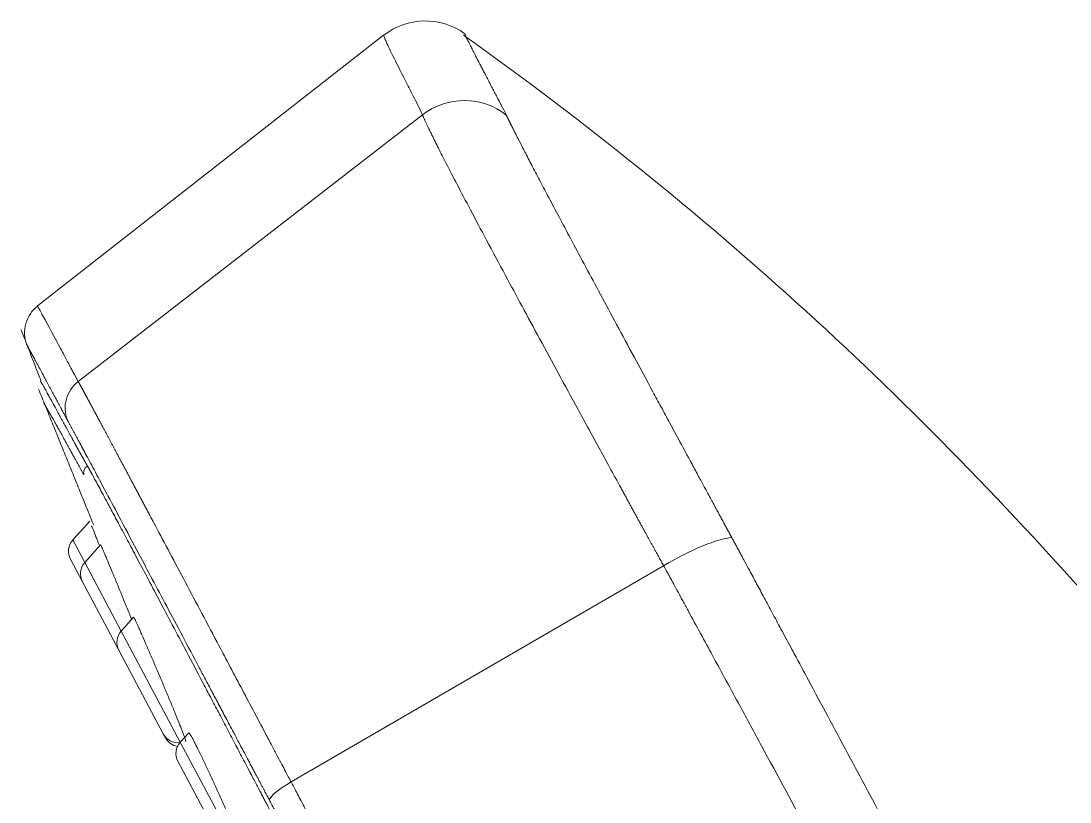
# Model space of a CAD drawing. Header units: millimetres. Extents: x 2433 to 4809, y -10272 to -6912.
# Drawn here: x 4260.26 to 4291.31, y -8369.96 to -8346.84 of the extents above; entities that cross this region are included whole.
import ezdxf

# ---------------------------------------------------------------- set-up
doc = ezdxf.new("R2010")
doc.units = ezdxf.units.MM

msp = doc.modelspace()

# ---------------------------------------------------------------- linework, layer by layer
at = {"linetype": 'Continuous', "lineweight": 18, "extrusion": (-1, -2.22045e-16, 0)}
for p, q in [((4260.743, -8355.274), (4270.994, -8347.265)), ((4261.792, -8362.206), (4262.293, -8361.65)), ((4262.147, -8362.874), (4262.616, -8362.352)), ((4262.077, -8363.443), (4261.722, -8362.775)), ((4263.155, -8365.471), (4262.077, -8363.443)), ((4263.225, -8364.902), (4263.593, -8364.494)), ((4264.47, -8367.943), (4263.155, -8365.471)), ((4264.532, -8368.06), (4264.47, -8367.943)), ((4265.222, -8367.914), (4264.974, -8368.19)), ((4266.218, -8371.231), (4264.904, -8368.759))]:
    msp.add_line(p, q, dxfattribs=at)
at = {"linetype": 'Continuous', "lineweight": 13, "extrusion": (-1, -2.22045e-16, 0)}
for p, q in [((4261.953, -8357.514), (4272.14, -8349.617)), ((4261.792, -8362.206), (4262.147, -8362.874)), ((4262.147, -8362.874), (4263.225, -8364.902)), ((4268.254, -8369.369), (4279.283, -8362.97)), ((4263.225, -8364.902), (4264.974, -8368.19)), ((4264.974, -8368.19), (4266.729, -8371.492))]:
    msp.add_line(p, q, dxfattribs=at)
at = {"linetype": 'Continuous', "lineweight": 18}
msp.add_arc((4272.226, -8348.841), 2, 54.2326, 128, dxfattribs=at)
at = {"linetype": 'Continuous', "lineweight": 13}
for centre, major_axis, ratio, start_param, end_param in [((4273.351, -8351.155), (1.842, 0.778), 0.976826, 0.485615, 1.832482), ((4262.559, -8358.283), (0.876, 0.483), 0.977828, 1.730448, 3.017588), ((4262.31, -8360.203), (0.172, 0.102), 0.978666, 1.505101, 2.990711), ((4279.783, -8363.172), (1.749, 0.97), 0.212925, 0.415522, 1.741535), ((4268.504, -8369.47), (0.884, 0.467), 0.209456, 1.745925, 3.030665)]:
    msp.add_ellipse(centre, major_axis=major_axis, ratio=ratio, start_param=start_param, end_param=end_param, dxfattribs=at)
at = {"linetype": 'Continuous', "lineweight": 18}
for centre, major_axis, start_param, end_param in [((4261.132, -8358.109), (-0.176, -0.094), 5.873381, 6.157569), ((4262.163, -8362.541), (0.441, 0.235), 1.919862, 3.141593), ((4262.518, -8363.208), (0.441, 0.235), 1.919862, 3.141593), ((4263.597, -8365.237), (0.441, 0.235), 1.919862, 3.141593), ((4264.911, -8367.709), (-0.441, -0.235), 0, 1.178817), ((4264.973, -8367.825), (-0.441, -0.235), 0, 0.914084), ((4265.345, -8368.525), (0.441, 0.235), 1.919862, 3.141593)]:
    msp.add_ellipse(centre, major_axis=major_axis, ratio=0.999988, start_param=start_param, end_param=end_param, dxfattribs=at)
for points, knots in [([(4272.14, -8349.617), (4272.055, -8349.415), (4271.958, -8349.237), (4271.784, -8348.901), (4271.705, -8348.743), (4271.484, -8348.307), (4271.362, -8348.064), (4271.17, -8347.672), (4271.099, -8347.523), (4271.032, -8347.372), (4271.016, -8347.333), (4270.997, -8347.28), (4270.994, -8347.265), (4270.994, -8347.265)], [0, 0, 0, 0, 0.124974, 0.124974, 0.249948, 0.249948, 0.499896, 0.499896, 0.749845, 0.749845, 0.874819, 0.874819, 1, 1, 1, 1]), ([(4351.896, -8542.883), (4351.804, -8541.34), (4351.504, -8536.774), (4350.937, -8530.085), (4350.274, -8523.275), (4349.693, -8517.938), (4349.094, -8512.855), (4348.395, -8507.371), (4347.522, -8501.044), (4346.29, -8492.875), (4344.44, -8482.501), (4341.725, -8470.228), (4338.385, -8457.666), (4334.088, -8443.868), (4328.888, -8429.645), (4322.851, -8415.515), (4318.055, -8405.589), (4314.657, -8399.04), (4312.234, -8394.53), (4309.06, -8388.864), (4304.769, -8381.633), (4299.373, -8373.094), (4292.263, -8364.069), (4283.581, -8355.158), (4276.915, -8349.793), (4273.359, -8347.262)], [0, 0, 0, 0, 0.021404, 0.063354, 0.09294, 0.116141, 0.137692, 0.163801, 0.192684, 0.226123, 0.278193, 0.338556, 0.40011, 0.458112, 0.538598, 0.609671, 0.67079, 0.691177, 0.711824, 0.741678, 0.781095, 0.828257, 0.88141, 0.939887, 1, 1, 1, 1]), ([(4260.748, -8355.283), (4260.665, -8355.348), (4260.522, -8355.5), (4260.384, -8355.795), (4260.348, -8356.118), (4260.391, -8356.322), (4260.428, -8356.421)], [0, 0, 0, 0, 0.243626, 0.500001, 0.756375, 1, 1, 1, 1]), ([(4260.833, -8357.504), (4260.833, -8357.504), (4260.833, -8357.504), (4260.833, -8357.504), (4260.834, -8357.505), (4260.835, -8357.506), (4260.835, -8357.507), (4260.836, -8357.508), (4260.837, -8357.51), (4260.839, -8357.512), (4260.841, -8357.515), (4260.844, -8357.52), (4260.847, -8357.524), (4260.85, -8357.53), (4260.855, -8357.538), (4260.861, -8357.549), (4260.87, -8357.562), (4260.879, -8357.578), (4260.89, -8357.596), (4260.901, -8357.616), (4260.917, -8357.644), (4260.94, -8357.684), (4260.972, -8357.74), (4261.005, -8357.8), (4261.038, -8357.86), (4261.069, -8357.915), (4261.105, -8357.979), (4261.159, -8358.077), (4261.242, -8358.228), (4261.365, -8358.453), (4261.476, -8358.656), (4261.557, -8358.804), (4261.594, -8358.873), (4261.633, -8358.945), (4261.675, -8359.021), (4261.718, -8359.102), (4261.752, -8359.163), (4261.775, -8359.206), (4261.788, -8359.23), (4261.804, -8359.26), (4261.823, -8359.295), (4261.845, -8359.336), (4261.871, -8359.383), (4261.894, -8359.426), (4261.915, -8359.464), (4261.931, -8359.493), (4261.946, -8359.521), (4261.961, -8359.548), (4261.976, -8359.575), (4261.991, -8359.602), (4262.006, -8359.627), (4262.02, -8359.652), (4262.033, -8359.676), (4262.042, -8359.692), (4262.047, -8359.699)], [0, 0, 0, 0, 0.007736, 0.015437, 0.023238, 0.031267, 0.038734, 0.046396, 0.054313, 0.062535, 0.073511, 0.085198, 0.097662, 0.110945, 0.125071, 0.144007, 0.164841, 0.1876, 0.206876, 0.227712, 0.250115, 0.286991, 0.328642, 0.375075, 0.403274, 0.433491, 0.465731, 0.49999, 0.572957, 0.656291, 0.749978, 0.769412, 0.789404, 0.809957, 0.831069, 0.852741, 0.874976, 0.879733, 0.885874, 0.893402, 0.902322, 0.912639, 0.924356, 0.937479, 0.944641, 0.951603, 0.958362, 0.96492, 0.971275, 0.977427, 0.983376, 0.989121, 0.994662, 1, 1, 1, 1]), ([(4262.047, -8359.699), (4262.049, -8359.703), (4262.053, -8359.711), (4262.06, -8359.723), (4262.067, -8359.735), (4262.074, -8359.747), (4262.081, -8359.759), (4262.088, -8359.772), (4262.095, -8359.785), (4262.103, -8359.798), (4262.11, -8359.811), (4262.118, -8359.825), (4262.126, -8359.839), (4262.134, -8359.853), (4262.142, -8359.867), (4262.15, -8359.881), (4262.158, -8359.896), (4262.167, -8359.911), (4262.175, -8359.926), (4262.184, -8359.942), (4262.193, -8359.958), (4262.201, -8359.973), (4262.21, -8359.99), (4262.22, -8360.006), (4262.229, -8360.023), (4262.238, -8360.039), (4262.248, -8360.057), (4262.257, -8360.074), (4262.267, -8360.091), (4262.277, -8360.109), (4262.287, -8360.127), (4262.297, -8360.146), (4262.307, -8360.164), (4262.317, -8360.183), (4262.328, -8360.202), (4262.338, -8360.221), (4262.374, -8360.286), (4262.439, -8360.405), (4262.541, -8360.592), (4262.656, -8360.805), (4262.8, -8361.073), (4262.979, -8361.406), (4263.198, -8361.817), (4263.446, -8362.281), (4263.722, -8362.8), (4264.037, -8363.393), (4264.392, -8364.063), (4264.789, -8364.814), (4265.22, -8365.629), (4265.596, -8366.342), (4265.904, -8366.926), (4266.134, -8367.363), (4266.373, -8367.818), (4266.573, -8368.199), (4266.733, -8368.503), (4266.852, -8368.728), (4266.98, -8368.971), (4267.096, -8369.193), (4267.196, -8369.383), (4267.274, -8369.532), (4267.346, -8369.67), (4267.413, -8369.796), (4267.472, -8369.91), (4267.526, -8370.012), (4267.574, -8370.103), (4267.603, -8370.159), (4267.617, -8370.186)], [0, 0, 0, 0, 0.003523, 0.007049, 0.010578, 0.01411, 0.017644, 0.021182, 0.024722, 0.028266, 0.031812, 0.035361, 0.038912, 0.042467, 0.046024, 0.049585, 0.053148, 0.056714, 0.060283, 0.063854, 0.067429, 0.071006, 0.074586, 0.078169, 0.081755, 0.085343, 0.088935, 0.092529, 0.096126, 0.099726, 0.103328, 0.106934, 0.110542, 0.114153, 0.117767, 0.121383, 0.125002, 0.153922, 0.184318, 0.216194, 0.24955, 0.295612, 0.343612, 0.393557, 0.445458, 0.499324, 0.559236, 0.620837, 0.684154, 0.749218, 0.779294, 0.810132, 0.841736, 0.874108, 0.888254, 0.903457, 0.919717, 0.937033, 0.947649, 0.957481, 0.966527, 0.97479, 0.982268, 0.988963, 0.994873, 1, 1, 1, 1]), ([(4262.346, -8361.784), (4262.347, -8361.787), (4262.348, -8361.79), (4262.369, -8361.841), (4262.392, -8361.899), (4262.427, -8361.986), (4262.434, -8362.004), (4262.449, -8362.041), (4262.456, -8362.06), (4262.48, -8362.12), (4262.497, -8362.162), (4262.536, -8362.258), (4262.558, -8362.313), (4262.581, -8362.371)], [0, 0, 0, 0, 0.024811, 0.024811, 0.400715, 0.400715, 0.494691, 0.494691, 0.588667, 0.588667, 0.776619, 0.776619, 1, 1, 1, 1]), ([(4262.616, -8362.352), (4262.617, -8362.35), (4262.623, -8362.361), (4262.639, -8362.394), (4262.646, -8362.409), (4262.655, -8362.43), (4262.657, -8362.435), (4262.662, -8362.444), (4262.664, -8362.449), (4262.671, -8362.465), (4262.675, -8362.476), (4262.701, -8362.534), (4262.725, -8362.591), (4262.761, -8362.676), (4262.768, -8362.693), (4262.784, -8362.73), (4262.792, -8362.749), (4262.817, -8362.808), (4262.834, -8362.849), (4262.888, -8362.98), (4262.928, -8363.074), (4262.981, -8363.204), (4262.992, -8363.23), (4263.014, -8363.283), (4263.025, -8363.31), (4263.059, -8363.392), (4263.104, -8363.503), (4263.152, -8363.619), (4263.188, -8363.708), (4263.2, -8363.738), (4263.219, -8363.783), (4263.225, -8363.798), (4263.238, -8363.829), (4263.244, -8363.844), (4263.3, -8363.981), (4263.35, -8364.103), (4263.425, -8364.289), (4263.45, -8364.351), (4263.488, -8364.444), (4263.501, -8364.475), (4263.521, -8364.524), (4263.529, -8364.543), (4263.536, -8364.562)], [0, 0, 0, 0, 0.112334, 0.112334, 0.168501, 0.168501, 0.182543, 0.182543, 0.196585, 0.196585, 0.224669, 0.224669, 0.337003, 0.337003, 0.365086, 0.365086, 0.39317, 0.39317, 0.449337, 0.449337, 0.561671, 0.561671, 0.589755, 0.589755, 0.617839, 0.617839, 0.674006, 0.730173, 0.730173, 0.758256, 0.758256, 0.772298, 0.772298, 0.78634, 0.78634, 0.898674, 0.898674, 0.954841, 0.954841, 0.982925, 0.982925, 1, 1, 1, 1]), ([(4263.593, -8364.494), (4263.594, -8364.491), (4263.601, -8364.501), (4263.624, -8364.543), (4263.64, -8364.575), (4263.671, -8364.643), (4263.683, -8364.668), (4263.708, -8364.723), (4263.736, -8364.783), (4263.767, -8364.854), (4263.792, -8364.911), (4263.801, -8364.93), (4263.819, -8364.971), (4263.828, -8364.992), (4263.874, -8365.097), (4263.914, -8365.189), (4263.968, -8365.314), (4263.979, -8365.339), (4264.002, -8365.391), (4264.013, -8365.418), (4264.048, -8365.498), (4264.071, -8365.552), (4264.142, -8365.718), (4264.192, -8365.833), (4264.255, -8365.982), (4264.268, -8366.012), (4264.293, -8366.072), (4264.306, -8366.102), (4264.344, -8366.192), (4264.395, -8366.312), (4264.446, -8366.432), (4264.484, -8366.522), (4264.497, -8366.553), (4264.522, -8366.613), (4264.535, -8366.643), (4264.597, -8366.792), (4264.645, -8366.908), (4264.715, -8367.076), (4264.738, -8367.131), (4264.765, -8367.198), (4264.771, -8367.212), (4264.782, -8367.239), (4264.798, -8367.278), (4264.814, -8367.317), (4264.866, -8367.443), (4264.903, -8367.538), (4264.947, -8367.646), (4264.955, -8367.667), (4264.972, -8367.709), (4264.98, -8367.729), (4265.003, -8367.788), (4265.031, -8367.861), (4265.055, -8367.924), (4265.077, -8367.983), (4265.087, -8368.009), (4265.113, -8368.081), (4265.125, -8368.118), (4265.136, -8368.155), (4265.138, -8368.164), (4265.14, -8368.174), (4265.14, -8368.177), (4265.14, -8368.18), (4265.139, -8368.181), (4265.139, -8368.182)], [0, 0, 0, 0, 0.0625, 0.0625, 0.125, 0.125, 0.15625, 0.15625, 0.1875, 0.21875, 0.21875, 0.234375, 0.234375, 0.25, 0.25, 0.3125, 0.3125, 0.328125, 0.328125, 0.34375, 0.34375, 0.375, 0.375, 0.4375, 0.4375, 0.453125, 0.453125, 0.46875, 0.46875, 0.5, 0.53125, 0.53125, 0.546875, 0.546875, 0.5625, 0.5625, 0.625, 0.625, 0.65625, 0.65625, 0.664063, 0.664063, 0.671875, 0.6875, 0.6875, 0.75, 0.75, 0.765625, 0.765625, 0.78125, 0.78125, 0.8125, 0.84375, 0.84375, 0.875, 0.875, 0.9375, 0.9375, 0.96875, 0.96875, 0.984375, 0.984375, 1, 1, 1, 1]), ([(4265.222, -8367.914), (4265.225, -8367.91), (4265.234, -8367.917), (4265.254, -8367.945), (4265.262, -8367.957), (4265.276, -8367.979), (4265.281, -8367.987), (4265.292, -8368.005), (4265.297, -8368.015), (4265.327, -8368.067), (4265.355, -8368.119), (4265.403, -8368.212), (4265.42, -8368.245), (4265.448, -8368.299), (4265.457, -8368.318), (4265.477, -8368.356), (4265.487, -8368.376), (4265.537, -8368.477), (4265.58, -8368.565), (4265.638, -8368.685), (4265.649, -8368.71), (4265.673, -8368.76), (4265.686, -8368.785), (4265.722, -8368.862), (4265.747, -8368.915), (4265.823, -8369.075), (4265.874, -8369.187), (4265.934, -8369.317), (4265.941, -8369.331), (4265.954, -8369.36), (4265.974, -8369.404), (4265.994, -8369.447), (4266.034, -8369.535), (4266.087, -8369.652), (4266.14, -8369.769), (4266.179, -8369.857), (4266.192, -8369.886), (4266.218, -8369.945), (4266.231, -8369.975), (4266.295, -8370.12), (4266.344, -8370.232), (4266.403, -8370.369), (4266.415, -8370.396), (4266.438, -8370.45), (4266.449, -8370.477), (4266.483, -8370.556), (4266.504, -8370.607), (4266.566, -8370.755), (4266.604, -8370.847), (4266.642, -8370.943), (4266.646, -8370.954), (4266.654, -8370.974), (4266.658, -8370.985), (4266.67, -8371.015), (4266.678, -8371.035), (4266.7, -8371.092), (4266.728, -8371.164), (4266.75, -8371.226), (4266.765, -8371.269), (4266.77, -8371.282), (4266.779, -8371.309), (4266.783, -8371.321), (4266.802, -8371.38), (4266.813, -8371.416), (4266.82, -8371.452), (4266.821, -8371.462), (4266.821, -8371.472), (4266.82, -8371.474), (4266.819, -8371.478), (4266.818, -8371.479), (4266.816, -8371.48)], [0, 0, 0, 0, 0.0625, 0.0625, 0.09375, 0.09375, 0.109375, 0.109375, 0.125, 0.125, 0.1875, 0.1875, 0.21875, 0.21875, 0.234375, 0.234375, 0.25, 0.25, 0.3125, 0.3125, 0.328125, 0.328125, 0.34375, 0.34375, 0.375, 0.375, 0.4375, 0.4375, 0.445312, 0.445312, 0.453125, 0.46875, 0.46875, 0.5, 0.53125, 0.53125, 0.546875, 0.546875, 0.5625, 0.5625, 0.625, 0.625, 0.640625, 0.640625, 0.65625, 0.65625, 0.6875, 0.6875, 0.75, 0.75, 0.757812, 0.757812, 0.765625, 0.765625, 0.78125, 0.78125, 0.8125, 0.84375, 0.84375, 0.859375, 0.859375, 0.875, 0.875, 0.9375, 0.9375, 0.96875, 0.96875, 0.984375, 0.984375, 1, 1, 1, 1])]:
    msp.add_open_spline(points, degree=3, knots=knots, dxfattribs=at)
at = {"linetype": 'Continuous', "lineweight": 13}
for points, knots in [([(4273.395, -8347.218), (4273.395, -8347.218), (4273.395, -8347.218), (4273.394, -8347.218), (4273.394, -8347.219), (4273.395, -8347.219), (4273.395, -8347.22), (4273.395, -8347.221), (4273.396, -8347.222), (4273.396, -8347.224), (4273.397, -8347.226), (4273.397, -8347.228), (4273.399, -8347.231), (4273.4, -8347.236), (4273.403, -8347.243), (4273.407, -8347.252), (4273.412, -8347.263), (4273.418, -8347.277), (4273.426, -8347.294), (4273.435, -8347.314), (4273.446, -8347.336), (4273.457, -8347.359), (4273.473, -8347.391), (4273.496, -8347.437), (4273.528, -8347.501), (4273.561, -8347.568), (4273.595, -8347.635), (4273.627, -8347.697), (4273.662, -8347.767), (4273.704, -8347.848), (4273.753, -8347.944), (4273.81, -8348.055), (4273.872, -8348.174), (4273.938, -8348.302), (4274.008, -8348.436), (4274.07, -8348.556), (4274.12, -8348.652), (4274.154, -8348.719), (4274.189, -8348.787), (4274.224, -8348.855), (4274.26, -8348.923), (4274.295, -8348.991), (4274.326, -8349.05), (4274.354, -8349.102), (4274.378, -8349.148), (4274.407, -8349.201), (4274.439, -8349.26), (4274.469, -8349.317), (4274.495, -8349.367), (4274.516, -8349.405), (4274.534, -8349.44), (4274.551, -8349.474), (4274.57, -8349.511), (4274.589, -8349.55), (4274.608, -8349.589), (4274.62, -8349.614), (4274.626, -8349.627)], [0, 0, 0, 0, 0.005154, 0.010259, 0.01537, 0.02054, 0.025821, 0.03126, 0.037133, 0.043165, 0.049388, 0.055831, 0.062519, 0.077411, 0.093778, 0.108713, 0.125036, 0.14378, 0.164609, 0.18754, 0.206701, 0.22753, 0.250031, 0.286715, 0.32838, 0.375026, 0.403154, 0.433363, 0.465655, 0.500027, 0.538791, 0.580457, 0.625019, 0.66414, 0.705807, 0.750018, 0.768609, 0.786962, 0.805071, 0.822933, 0.840543, 0.857897, 0.874993, 0.884766, 0.895899, 0.908393, 0.922252, 0.937479, 0.946807, 0.955126, 0.962436, 0.968733, 0.977002, 0.98497, 0.992636, 1, 1, 1, 1]), ([(4279.283, -8362.97), (4279.272, -8362.951), (4279.249, -8362.91), (4279.216, -8362.849), (4279.181, -8362.786), (4279.145, -8362.72), (4279.108, -8362.653), (4279.07, -8362.584), (4279.031, -8362.513), (4278.99, -8362.44), (4278.949, -8362.365), (4278.907, -8362.288), (4278.864, -8362.21), (4278.819, -8362.129), (4278.774, -8362.047), (4278.728, -8361.962), (4278.681, -8361.876), (4278.632, -8361.788), (4278.583, -8361.698), (4278.533, -8361.606), (4278.481, -8361.513), (4278.429, -8361.418), (4278.376, -8361.32), (4278.322, -8361.222), (4278.267, -8361.121), (4278.211, -8361.019), (4278.154, -8360.914), (4278.096, -8360.809), (4278.037, -8360.701), (4277.884, -8360.421), (4277.644, -8359.983), (4277.327, -8359.403), (4277.031, -8358.859), (4276.642, -8358.146), (4276.165, -8357.269), (4275.611, -8356.248), (4275.087, -8355.278), (4274.556, -8354.292), (4274.041, -8353.331), (4273.565, -8352.436), (4273.169, -8351.683), (4272.902, -8351.168), (4272.726, -8350.825), (4272.616, -8350.607), (4272.514, -8350.404), (4272.443, -8350.26), (4272.397, -8350.165), (4272.371, -8350.113), (4272.347, -8350.063), (4272.324, -8350.015), (4272.302, -8349.97), (4272.282, -8349.926), (4272.262, -8349.885), (4272.243, -8349.845), (4272.226, -8349.808), (4272.209, -8349.772), (4272.194, -8349.738), (4272.179, -8349.705), (4272.165, -8349.675), (4272.153, -8349.645), (4272.144, -8349.627), (4272.14, -8349.617)], [0, 0, 0, 0, 0.003068, 0.00624, 0.009516, 0.012894, 0.016377, 0.019962, 0.023651, 0.027444, 0.031339, 0.035339, 0.039441, 0.043647, 0.047957, 0.05237, 0.056886, 0.061506, 0.066229, 0.071055, 0.075985, 0.081018, 0.086155, 0.091395, 0.096738, 0.102185, 0.107735, 0.113388, 0.119145, 0.125005, 0.158433, 0.19033, 0.220699, 0.249539, 0.311926, 0.374349, 0.436811, 0.499312, 0.577037, 0.650519, 0.719758, 0.784758, 0.811784, 0.838677, 0.865437, 0.892062, 0.900283, 0.908358, 0.916286, 0.924068, 0.931703, 0.939192, 0.946534, 0.95373, 0.96078, 0.967683, 0.974439, 0.981049, 0.987512, 0.993829, 1, 1, 1, 1]), ([(4274.626, -8349.627), (4274.628, -8349.631), (4274.633, -8349.641), (4274.64, -8349.656), (4274.647, -8349.672), (4274.655, -8349.688), (4274.663, -8349.704), (4274.671, -8349.721), (4274.679, -8349.738), (4274.688, -8349.756), (4274.697, -8349.774), (4274.706, -8349.793), (4274.715, -8349.812), (4274.725, -8349.832), (4274.735, -8349.852), (4274.746, -8349.873), (4274.756, -8349.895), (4274.767, -8349.917), (4274.779, -8349.94), (4274.79, -8349.963), (4274.802, -8349.987), (4274.814, -8350.011), (4274.827, -8350.037), (4274.84, -8350.062), (4274.853, -8350.089), (4274.867, -8350.116), (4274.881, -8350.144), (4274.896, -8350.172), (4274.91, -8350.201), (4274.925, -8350.231), (4274.941, -8350.262), (4274.957, -8350.293), (4274.973, -8350.325), (4274.99, -8350.358), (4275.007, -8350.391), (4275.025, -8350.426), (4275.065, -8350.504), (4275.129, -8350.63), (4275.223, -8350.813), (4275.324, -8351.007), (4275.431, -8351.213), (4275.546, -8351.432), (4275.706, -8351.737), (4275.927, -8352.156), (4276.229, -8352.723), (4276.579, -8353.379), (4276.974, -8354.119), (4277.413, -8354.938), (4277.891, -8355.826), (4278.409, -8356.788), (4278.852, -8357.61), (4279.21, -8358.272), (4279.476, -8358.765), (4279.775, -8359.318), (4280.052, -8359.831), (4280.285, -8360.262), (4280.45, -8360.567), (4280.581, -8360.81), (4280.683, -8360.997), (4280.765, -8361.149), (4280.839, -8361.286), (4280.911, -8361.418), (4280.981, -8361.547), (4281.049, -8361.672), (4281.114, -8361.794), (4281.178, -8361.911), (4281.24, -8362.024), (4281.28, -8362.098), (4281.3, -8362.134)], [0, 0, 0, 0, 0.003272, 0.006593, 0.009963, 0.013383, 0.016851, 0.020369, 0.023936, 0.027552, 0.031218, 0.034932, 0.038696, 0.042509, 0.046371, 0.050282, 0.054243, 0.058253, 0.062312, 0.06642, 0.070577, 0.074784, 0.079039, 0.083344, 0.087699, 0.092102, 0.096555, 0.101056, 0.105608, 0.110208, 0.114857, 0.119556, 0.124304, 0.129101, 0.133947, 0.138842, 0.143787, 0.166938, 0.190329, 0.213957, 0.237823, 0.261924, 0.286259, 0.334266, 0.386018, 0.441496, 0.500683, 0.560583, 0.62218, 0.685473, 0.750459, 0.777044, 0.806669, 0.839324, 0.875001, 0.896105, 0.913517, 0.927244, 0.93729, 0.94519, 0.952856, 0.960289, 0.967489, 0.974456, 0.981191, 0.987693, 0.993962, 1, 1, 1, 1]), ([(4260.743, -8355.274), (4260.743, -8355.274), (4260.77, -8355.32), (4260.873, -8355.507), (4260.949, -8355.647), (4261.151, -8356.021), (4261.277, -8356.255), (4261.502, -8356.675), (4261.584, -8356.827), (4261.759, -8357.153), (4261.851, -8357.329), (4261.953, -8357.514)], [0, 0, 0, 0, 0.25, 0.25, 0.5, 0.5, 0.75, 0.75, 0.875, 0.875, 1, 1, 1, 1]), ([(4261.631, -8358.656), (4261.626, -8358.646), (4261.614, -8358.624), (4261.596, -8358.591), (4261.576, -8358.555), (4261.555, -8358.516), (4261.532, -8358.473), (4261.509, -8358.429), (4261.488, -8358.39), (4261.469, -8358.355), (4261.453, -8358.324), (4261.435, -8358.29), (4261.415, -8358.254), (4261.394, -8358.215), (4261.373, -8358.174), (4261.339, -8358.112), (4261.296, -8358.031), (4261.244, -8357.935), (4261.196, -8357.844), (4261.15, -8357.759), (4261.063, -8357.598), (4260.95, -8357.387), (4260.827, -8357.157), (4260.731, -8356.978), (4260.656, -8356.84), (4260.604, -8356.742), (4260.567, -8356.674), (4260.541, -8356.627), (4260.52, -8356.588), (4260.5, -8356.552), (4260.483, -8356.52), (4260.468, -8356.494), (4260.458, -8356.474), (4260.45, -8356.46), (4260.443, -8356.448), (4260.438, -8356.44), (4260.434, -8356.433), (4260.432, -8356.428), (4260.43, -8356.424), (4260.428, -8356.421), (4260.426, -8356.419), (4260.425, -8356.417), (4260.424, -8356.415), (4260.423, -8356.414), (4260.423, -8356.413), (4260.423, -8356.413), (4260.423, -8356.413), (4260.422, -8356.412), (4260.422, -8356.412), (4260.422, -8356.412), (4260.422, -8356.413)], [0, 0, 0, 0, 0.006952, 0.01448, 0.022582, 0.031258, 0.041685, 0.052102, 0.062508, 0.069339, 0.07687, 0.0851, 0.094028, 0.103653, 0.113975, 0.124991, 0.151378, 0.177067, 0.202056, 0.226345, 0.249933, 0.344071, 0.427402, 0.49992, 0.566737, 0.624911, 0.660638, 0.693384, 0.723145, 0.749926, 0.783269, 0.812441, 0.835781, 0.85662, 0.874959, 0.891533, 0.906219, 0.91771, 0.928127, 0.937479, 0.949279, 0.959677, 0.968739, 0.974293, 0.979481, 0.98437, 0.98845, 0.992348, 0.996163, 1, 1, 1, 1]), ([(4261.953, -8357.514), (4261.956, -8357.518), (4261.96, -8357.527), (4261.967, -8357.539), (4261.974, -8357.552), (4261.982, -8357.566), (4261.989, -8357.579), (4261.997, -8357.593), (4262.004, -8357.607), (4262.012, -8357.622), (4262.02, -8357.637), (4262.029, -8357.652), (4262.037, -8357.667), (4262.046, -8357.683), (4262.054, -8357.699), (4262.063, -8357.715), (4262.072, -8357.732), (4262.081, -8357.749), (4262.091, -8357.766), (4262.1, -8357.784), (4262.11, -8357.802), (4262.12, -8357.82), (4262.13, -8357.839), (4262.14, -8357.858), (4262.151, -8357.877), (4262.161, -8357.896), (4262.172, -8357.916), (4262.183, -8357.937), (4262.194, -8357.957), (4262.206, -8357.978), (4262.217, -8358), (4262.229, -8358.021), (4262.241, -8358.044), (4262.253, -8358.066), (4262.265, -8358.089), (4262.278, -8358.112), (4262.29, -8358.136), (4262.303, -8358.159), (4262.316, -8358.184), (4262.33, -8358.208), (4262.343, -8358.234), (4262.357, -8358.259), (4262.371, -8358.285), (4262.385, -8358.311), (4262.399, -8358.338), (4262.413, -8358.365), (4262.428, -8358.392), (4262.443, -8358.42), (4262.458, -8358.448), (4262.474, -8358.477), (4262.489, -8358.506), (4262.505, -8358.535), (4262.521, -8358.565), (4262.537, -8358.595), (4262.553, -8358.626), (4262.57, -8358.657), (4262.587, -8358.689), (4262.604, -8358.721), (4262.621, -8358.753), (4262.639, -8358.786), (4262.657, -8358.819), (4262.675, -8358.853), (4262.693, -8358.887), (4262.711, -8358.921), (4262.73, -8358.956), (4262.749, -8358.992), (4262.768, -8359.028), (4262.788, -8359.064), (4262.807, -8359.101), (4262.827, -8359.138), (4262.847, -8359.176), (4262.868, -8359.214), (4262.888, -8359.253), (4262.909, -8359.292), (4262.93, -8359.331), (4262.952, -8359.372), (4262.973, -8359.412), (4262.995, -8359.453), (4263.017, -8359.495), (4263.04, -8359.537), (4263.062, -8359.579), (4263.085, -8359.622), (4263.108, -8359.665), (4263.132, -8359.709), (4263.155, -8359.754), (4263.179, -8359.799), (4263.203, -8359.844), (4263.228, -8359.89), (4263.253, -8359.936), (4263.278, -8359.983), (4263.303, -8360.03), (4263.328, -8360.078), (4263.354, -8360.127), (4263.38, -8360.176), (4263.406, -8360.225), (4263.433, -8360.275), (4263.46, -8360.325), (4263.487, -8360.376), (4263.514, -8360.428), (4263.542, -8360.48), (4263.57, -8360.532), (4263.598, -8360.585), (4263.627, -8360.639), (4263.655, -8360.693), (4263.684, -8360.748), (4263.714, -8360.803), (4263.743, -8360.859), (4263.773, -8360.915), (4263.803, -8360.972), (4263.834, -8361.029), (4263.865, -8361.087), (4263.896, -8361.145), (4263.927, -8361.204), (4263.959, -8361.263), (4263.99, -8361.323), (4264.023, -8361.384), (4264.055, -8361.445), (4264.088, -8361.507), (4264.121, -8361.569), (4264.154, -8361.632), (4264.313, -8361.93), (4264.608, -8362.487), (4265.064, -8363.345), (4265.549, -8364.26), (4266.001, -8365.114), (4266.41, -8365.884), (4266.765, -8366.555), (4267.127, -8367.239), (4267.435, -8367.82), (4267.675, -8368.274), (4267.837, -8368.58), (4267.972, -8368.836), (4268.081, -8369.042), (4268.163, -8369.197), (4268.218, -8369.3), (4268.245, -8369.351), (4268.254, -8369.369)], [0, 0, 0, 0, 0.003357, 0.006728, 0.010114, 0.013514, 0.016928, 0.020357, 0.023801, 0.027258, 0.03073, 0.034217, 0.037718, 0.041234, 0.044764, 0.048308, 0.051867, 0.05544, 0.059028, 0.06263, 0.066246, 0.069877, 0.073522, 0.077182, 0.080856, 0.084545, 0.088248, 0.091965, 0.095697, 0.099444, 0.103204, 0.106979, 0.110769, 0.114573, 0.118392, 0.122224, 0.126072, 0.129933, 0.13381, 0.1377, 0.141605, 0.145525, 0.149458, 0.153407, 0.157369, 0.161347, 0.165338, 0.169344, 0.173365, 0.177399, 0.181449, 0.185512, 0.18959, 0.193683, 0.19779, 0.201911, 0.206047, 0.210197, 0.214362, 0.218541, 0.222735, 0.226943, 0.231165, 0.235402, 0.239653, 0.243919, 0.248199, 0.252493, 0.256802, 0.261126, 0.265463, 0.269816, 0.274182, 0.278563, 0.282959, 0.287369, 0.291793, 0.296232, 0.300685, 0.305152, 0.309634, 0.314131, 0.318642, 0.323167, 0.327707, 0.332261, 0.336829, 0.341412, 0.34601, 0.350622, 0.355248, 0.359889, 0.364544, 0.369213, 0.373897, 0.378596, 0.383308, 0.388036, 0.392777, 0.397533, 0.402304, 0.407089, 0.411888, 0.416702, 0.42153, 0.426373, 0.43123, 0.436101, 0.440987, 0.445887, 0.450802, 0.455731, 0.460675, 0.465633, 0.470605, 0.475592, 0.480593, 0.485609, 0.490639, 0.495683, 0.500742, 0.562188, 0.624294, 0.68706, 0.750485, 0.791988, 0.833491, 0.874994, 0.916495, 0.937382, 0.955282, 0.970197, 0.982126, 0.99107, 0.997028, 1, 1, 1, 1]), ([(4262.125, -8360.279), (4262.118, -8360.268), (4262.104, -8360.244), (4262.083, -8360.208), (4262.062, -8360.171), (4262.04, -8360.134), (4262.019, -8360.097), (4261.998, -8360.06), (4261.974, -8360.017), (4261.944, -8359.962), (4261.914, -8359.909), (4261.889, -8359.862), (4261.871, -8359.83), (4261.856, -8359.802), (4261.837, -8359.767), (4261.812, -8359.723), (4261.783, -8359.669), (4261.754, -8359.616), (4261.727, -8359.566), (4261.7, -8359.518), (4261.675, -8359.471), (4261.65, -8359.427), (4261.627, -8359.384), (4261.577, -8359.294), (4261.508, -8359.167), (4261.424, -8359.015), (4261.351, -8358.885), (4261.289, -8358.773), (4261.226, -8358.659), (4261.164, -8358.55), (4261.115, -8358.463), (4261.083, -8358.407), (4261.063, -8358.371), (4261.044, -8358.34), (4261.029, -8358.313), (4261.015, -8358.29), (4261.003, -8358.269), (4260.992, -8358.252), (4260.981, -8358.233), (4260.97, -8358.216), (4260.961, -8358.201), (4260.955, -8358.192), (4260.951, -8358.186), (4260.948, -8358.182), (4260.947, -8358.181), (4260.946, -8358.18), (4260.945, -8358.179), (4260.945, -8358.179), (4260.945, -8358.18), (4260.946, -8358.18)], [0, 0, 0, 0, 0.008467, 0.017089, 0.025865, 0.034796, 0.04388, 0.053118, 0.062509, 0.076072, 0.093755, 0.103543, 0.11201, 0.11916, 0.124998, 0.140031, 0.154775, 0.169231, 0.183399, 0.197282, 0.210878, 0.22419, 0.237217, 0.249961, 0.307195, 0.360824, 0.410826, 0.457199, 0.499955, 0.566308, 0.624933, 0.653143, 0.679751, 0.704748, 0.728141, 0.749943, 0.772172, 0.793005, 0.812454, 0.845497, 0.874965, 0.897426, 0.918178, 0.93748, 0.948187, 0.958571, 0.968739, 0.984479, 1, 1, 1, 1]), ([(4267.615, -8369.913), (4267.607, -8369.898), (4267.589, -8369.865), (4267.562, -8369.812), (4267.531, -8369.755), (4267.498, -8369.692), (4267.462, -8369.624), (4267.423, -8369.55), (4267.381, -8369.471), (4267.336, -8369.387), (4267.289, -8369.298), (4267.239, -8369.203), (4267.186, -8369.103), (4267.131, -8368.999), (4267.056, -8368.858), (4266.959, -8368.674), (4266.834, -8368.439), (4266.695, -8368.176), (4266.522, -8367.849), (4266.323, -8367.474), (4266.11, -8367.071), (4265.908, -8366.69), (4265.718, -8366.332), (4265.424, -8365.777), (4265.037, -8365.046), (4264.572, -8364.171), (4264.146, -8363.368), (4263.689, -8362.507), (4263.225, -8361.634), (4262.781, -8360.8), (4262.481, -8360.238), (4262.285, -8359.869), (4262.162, -8359.64), (4262.052, -8359.435), (4261.968, -8359.279), (4261.905, -8359.162), (4261.859, -8359.077), (4261.815, -8358.995), (4261.778, -8358.926), (4261.748, -8358.871), (4261.725, -8358.828), (4261.704, -8358.79), (4261.686, -8358.757), (4261.67, -8358.727), (4261.655, -8358.7), (4261.643, -8358.677), (4261.635, -8358.663), (4261.631, -8358.656)], [0, 0, 0, 0, 0.002843, 0.006017, 0.009521, 0.013355, 0.017519, 0.022013, 0.026838, 0.031992, 0.037477, 0.043292, 0.049437, 0.055913, 0.062719, 0.075528, 0.090178, 0.10667, 0.125003, 0.152217, 0.178281, 0.203191, 0.226948, 0.249553, 0.314968, 0.378395, 0.439844, 0.49932, 0.588253, 0.671541, 0.749196, 0.781735, 0.813399, 0.844188, 0.874102, 0.889442, 0.905044, 0.920906, 0.93703, 0.947197, 0.956706, 0.96556, 0.973758, 0.981301, 0.988189, 0.994422, 1, 1, 1, 1]), ([(4281.3, -8362.134), (4281.317, -8362.166), (4281.353, -8362.231), (4281.407, -8362.331), (4281.465, -8362.438), (4281.526, -8362.55), (4281.589, -8362.669), (4281.679, -8362.836), (4281.819, -8363.097), (4281.973, -8363.384), (4282.119, -8363.656), (4282.231, -8363.865), (4282.347, -8364.082), (4282.467, -8364.306), (4282.591, -8364.537), (4282.724, -8364.785), (4282.911, -8365.132), (4283.197, -8365.664), (4283.623, -8366.458), (4284.151, -8367.442), (4284.732, -8368.526), (4285.315, -8369.614), (4285.888, -8370.684), (4286.45, -8371.735), (4287.295, -8373.314), (4288.43, -8375.437), (4289.862, -8378.119), (4291.305, -8380.823), (4292.527, -8383.114), (4293.53, -8384.995), (4294.318, -8386.473), (4295.122, -8387.983), (4295.945, -8389.526), (4296.783, -8391.1), (4297.639, -8392.704), (4298.526, -8394.37), (4299.446, -8396.096), (4300.396, -8397.88), (4301.236, -8399.456), (4302.029, -8400.946), (4302.581, -8401.982), (4302.994, -8402.758), (4303.183, -8403.114), (4303.325, -8403.379), (4303.418, -8403.554), (4303.484, -8403.678), (4303.558, -8403.817), (4303.676, -8404.038), (4303.809, -8404.286), (4303.934, -8404.52), (4304.028, -8404.696), (4304.111, -8404.851), (4304.162, -8404.949), (4304.186, -8404.994)], [0, 0, 0, 0, 0.002258, 0.004656, 0.007195, 0.009875, 0.012695, 0.015656, 0.021756, 0.031306, 0.036096, 0.041056, 0.046186, 0.051485, 0.056954, 0.062592, 0.069023, 0.081599, 0.100311, 0.125141, 0.151127, 0.176636, 0.201667, 0.226221, 0.250299, 0.312154, 0.374427, 0.437083, 0.500081, 0.533495, 0.567689, 0.602658, 0.638393, 0.674888, 0.712137, 0.750131, 0.791039, 0.832654, 0.874971, 0.901572, 0.93744, 0.947948, 0.956325, 0.962575, 0.966701, 0.968705, 0.971318, 0.976533, 0.984348, 0.988961, 0.993107, 0.996787, 1, 1, 1, 1]), ([(4302.491, -8406.098), (4302.475, -8406.067), (4302.441, -8406.003), (4302.387, -8405.903), (4302.33, -8405.796), (4302.269, -8405.681), (4302.203, -8405.559), (4302.128, -8405.42), (4302.045, -8405.266), (4301.955, -8405.099), (4301.866, -8404.933), (4301.796, -8404.803), (4301.727, -8404.675), (4301.641, -8404.513), (4301.498, -8404.246), (4301.298, -8403.874), (4301.023, -8403.36), (4300.655, -8402.673), (4300.177, -8401.78), (4299.422, -8400.372), (4298.267, -8398.217), (4296.65, -8395.199), (4294.89, -8391.914), (4293.262, -8388.877), (4291.979, -8386.482), (4290.235, -8383.23), (4287.977, -8379.027), (4285.541, -8374.507), (4283.63, -8370.974), (4282.448, -8368.791), (4281.485, -8367.017), (4280.883, -8365.909), (4280.37, -8364.966), (4280.077, -8364.427), (4279.856, -8364.018), (4279.714, -8363.757), (4279.586, -8363.523), (4279.472, -8363.315), (4279.373, -8363.134), (4279.311, -8363.022), (4279.283, -8362.97)], [0, 0, 0, 0, 0.002171, 0.004516, 0.007035, 0.009729, 0.012596, 0.015638, 0.019552, 0.023466, 0.027381, 0.031295, 0.032613, 0.036399, 0.042653, 0.051373, 0.062561, 0.078737, 0.099561, 0.125031, 0.177164, 0.249871, 0.334641, 0.404573, 0.459667, 0.499922, 0.628918, 0.749709, 0.812986, 0.874861, 0.902264, 0.937412, 0.952781, 0.968698, 0.975467, 0.981616, 0.987143, 0.992049, 0.996335, 1, 1, 1, 1]), ([(4268.254, -8369.369), (4268.279, -8369.417), (4268.335, -8369.521), (4268.424, -8369.691), (4268.528, -8369.886), (4268.644, -8370.106), (4268.775, -8370.352), (4268.919, -8370.624), (4269.076, -8370.921), (4269.247, -8371.243), (4269.432, -8371.592), (4269.63, -8371.966), (4269.842, -8372.365), (4270.068, -8372.791), (4270.307, -8373.242), (4270.56, -8373.719), (4270.827, -8374.222), (4271.108, -8374.751), (4271.402, -8375.306), (4271.711, -8375.887), (4272.033, -8376.495), (4272.37, -8377.128), (4272.72, -8377.788), (4273.084, -8378.474), (4273.462, -8379.186), (4274.094, -8380.376), (4274.977, -8382.039), (4276.108, -8384.168), (4277.242, -8386.302), (4278.378, -8388.441), (4279.611, -8390.76), (4280.939, -8393.257), (4282.36, -8395.928), (4283.777, -8398.59), (4284.914, -8400.726), (4285.763, -8402.32), (4286.315, -8403.357), (4286.836, -8404.335), (4287.326, -8405.254), (4287.784, -8406.115), (4288.211, -8406.917), (4288.608, -8407.661), (4288.973, -8408.346), (4289.307, -8408.973), (4289.611, -8409.543), (4289.883, -8410.054), (4290.126, -8410.508), (4290.337, -8410.905), (4290.518, -8411.244), (4290.669, -8411.526), (4290.759, -8411.695), (4290.8, -8411.77)], [0, 0, 0, 0, 0.003449, 0.007503, 0.012164, 0.017431, 0.023303, 0.029782, 0.036867, 0.044558, 0.052855, 0.061758, 0.071267, 0.081382, 0.092103, 0.10343, 0.115364, 0.127903, 0.141048, 0.154799, 0.169157, 0.18412, 0.199689, 0.215865, 0.232646, 0.250034, 0.299927, 0.349883, 0.399902, 0.449985, 0.500131, 0.56279, 0.625351, 0.687814, 0.750179, 0.776013, 0.800484, 0.823593, 0.845339, 0.865722, 0.884743, 0.902401, 0.918696, 0.933629, 0.947198, 0.959405, 0.97025, 0.979731, 0.98785, 0.994607, 1, 1, 1, 1]), ([(4289.991, -8411.996), (4289.988, -8411.991), (4289.98, -8411.976), (4289.965, -8411.948), (4289.943, -8411.908), (4289.915, -8411.855), (4289.88, -8411.789), (4289.839, -8411.711), (4289.791, -8411.621), (4289.736, -8411.518), (4289.674, -8411.402), (4289.606, -8411.274), (4289.531, -8411.134), (4289.449, -8410.981), (4289.361, -8410.815), (4289.266, -8410.637), (4289.164, -8410.446), (4289.056, -8410.243), (4288.941, -8410.027), (4288.819, -8409.798), (4288.69, -8409.557), (4288.555, -8409.303), (4288.413, -8409.036), (4288.264, -8408.757), (4288.109, -8408.465), (4287.946, -8408.161), (4287.777, -8407.843), (4287.602, -8407.513), (4287.419, -8407.17), (4287.229, -8406.815), (4287.033, -8406.446), (4286.83, -8406.065), (4286.62, -8405.671), (4286.403, -8405.264), (4286.18, -8404.844), (4285.949, -8404.411), (4285.712, -8403.965), (4285.468, -8403.507), (4285.216, -8403.035), (4284.959, -8402.551), (4284.694, -8402.053), (4284.024, -8400.796), (4283.009, -8398.888), (4281.707, -8396.442), (4280.58, -8394.323), (4279.629, -8392.535), (4278.72, -8390.826), (4277.705, -8388.917), (4276.434, -8386.525), (4274.89, -8383.62), (4273.644, -8381.273), (4272.788, -8379.662), (4272.417, -8378.962), (4272.059, -8378.289), (4271.716, -8377.642), (4271.386, -8377.021), (4271.071, -8376.427), (4270.769, -8375.859), (4270.482, -8375.318), (4270.208, -8374.802), (4269.949, -8374.313), (4269.703, -8373.849), (4269.471, -8373.412), (4269.252, -8373.001), (4269.048, -8372.616), (4268.857, -8372.256), (4268.68, -8371.922), (4268.517, -8371.615), (4268.368, -8371.333), (4268.232, -8371.076), (4268.109, -8370.846), (4268, -8370.64), (4267.905, -8370.461), (4267.824, -8370.307), (4267.756, -8370.179), (4267.701, -8370.076), (4267.66, -8369.999), (4267.633, -8369.948), (4267.619, -8369.922), (4267.615, -8369.913)], [0, 0, 0, 0, 0.000377, 0.001056, 0.002035, 0.003315, 0.004897, 0.006779, 0.008963, 0.011447, 0.014233, 0.01732, 0.020708, 0.024397, 0.028386, 0.032676, 0.037267, 0.042158, 0.04735, 0.052843, 0.058637, 0.064731, 0.071127, 0.077823, 0.084821, 0.09212, 0.099719, 0.10762, 0.115821, 0.124324, 0.133127, 0.142231, 0.151636, 0.161342, 0.171349, 0.181657, 0.192265, 0.203175, 0.214385, 0.225896, 0.237707, 0.24982, 0.315449, 0.373268, 0.423277, 0.465478, 0.499871, 0.544125, 0.600558, 0.669171, 0.749965, 0.767191, 0.783803, 0.799801, 0.815184, 0.829953, 0.844107, 0.857647, 0.870573, 0.882883, 0.894579, 0.90566, 0.916127, 0.925978, 0.935215, 0.943837, 0.951844, 0.959237, 0.966016, 0.97218, 0.97773, 0.982666, 0.986987, 0.990694, 0.993785, 0.996261, 0.998122, 0.999369, 1, 1, 1, 1])]:
    msp.add_open_spline(points, degree=3, knots=knots, dxfattribs=at)
at = {"linetype": 'Continuous', "lineweight": 18}
for points in [[(4260.258, -8355.971), (4260.85, -8357.497)], [(4260.779, -8357.742), (4262.411, -8361.771)]]:
    msp.add_open_spline(points, degree=1, dxfattribs=at)

doc.saveas('drawing.dxf')
